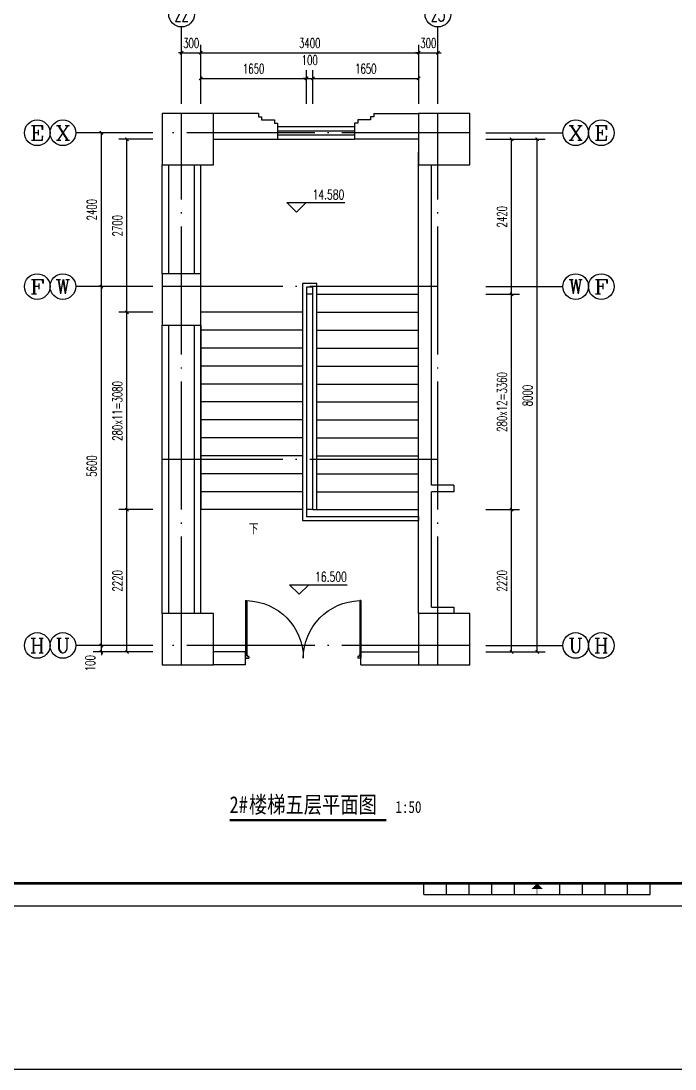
# Model space of a CAD drawing. Extents: x 239268 to 489116, y -316056 to -246175.
# Drawn here: x 275793 to 285999, y -278420 to -262066 of the extents above; entities that cross this region are included whole.
import ezdxf
from ezdxf.enums import TextEntityAlignment as Align

# ---------------------------------------------------------------- set-up
doc = ezdxf.new("R2010")
doc.units = 0
doc.header["$LTSCALE"] = 1000
doc.header["$MEASUREMENT"] = 0
doc.linetypes.add('DOTE', pattern=[2.42, 2, -0.2, 0.02, -0.2])
doc.layers.get('0').update_dxf_attribs({"linetype": 'CONTINUOUS'})
doc.layers.get('Defpoints').update_dxf_attribs({"color": 6, "linetype": 'CONTINUOUS'})
for name, color, linetype in [('A-墙线', 2, 'CONTINUOUS'), ('A-外窗', 145, 'CONTINUOUS'), ('A-门', 167, 'CONTINUOUS'), ('AXIS', 3, 'CONTINUOUS'), ('AXIS_TEXT', 7, 'CONTINUOUS'), ('COLUMN', 2, 'CONTINUOUS'), ('DIM_ELEV', 3, 'CONTINUOUS'), ('DIM_SYMB', 3, 'CONTINUOUS'), ('DOTE', 26, 'DOTE'), ('PUB_TEXT', 7, 'CONTINUOUS'), ('STAIR', 4, 'CONTINUOUS'), ('图框', 85, 'CONTINUOUS')]:
    doc.layers.add(name, color=color, linetype=linetype)
doc.styles.add('_TCH_AXIS', font='COMPLEX', dxfattribs={"bigfont": 'GBCBIG'})
doc.styles.add('_TCH_DIM', font='SIMPLEX', dxfattribs={"bigfont": 'GBCBIG'})
doc.styles.add('COMPLEX', font='COMPLEX')
doc.styles.add('DIM_FONT', font='SIMPLEX.shx', dxfattribs={"width": 0.65})
doc.styles.add('房间名称', font='SIMHEI.TTF', dxfattribs={"width": 0.8})
doc.dimstyles.new('DIMN50', dxfattribs={"dimscale": 0.5, "dimtxt": 300, "dimasz": 100, "dimexe": 250, "dimexo": 300, "dimgap": 150, "dimtad": 1, "dimdec": 0, "dimzin": 0, "dimdsep": 46, "dimtxsty": 'DIM_FONT', "dimblk": 'ARCHTICK', "dimcen": 0.09, "dimclrt": 7, "dimazin": 2, "dimtfac": 1, "dimtdec": 0, "dimtix": 1, "dimtmove": 2, "dimatfit": 3, "dimfxl": 0, "dimtolj": 1, "dimtzin": 0, "dimarcsym": 0})

# ---------------------------------------------------------------- blocks, each defined once
blk = doc.blocks.new('TJAD_TK_A0')
at = {"layer": '图框'}
for p, q in [((1517.5, -436.65), (1517.5, -431.65)), ((1527.5, -436.65), (1527.5, -431.65)), ((1537.5, -436.65), (1537.5, -431.65)), ((1547.5, -436.65), (1547.5, -431.65)), ((1557.5, -436.65), (1557.5, -431.65)), ((1577.5, -436.65), (1577.5, -431.65)), ((1587.5, -436.65), (1587.5, -431.65)), ((1597.5, -436.65), (1597.5, -431.65)), ((1607.5, -436.65), (1607.5, -431.65)), ((1617.5, -436.65), (1617.5, -431.65)), ((1517.5, -436.65), (1617.5, -436.65)), ((973, -441.7), (2162, -441.7))]:
    blk.add_line(p, q, dxfattribs=at)
at = {"layer": '图框', "const_width": 1.2}
blk.add_lwpolyline([(2152, -431.7), (2152, 389.3), (998, 389.3), (998, -431.7)], close=True, dxfattribs=at)
at = {"layer": '图框', "const_width": 0.3}
blk.add_lwpolyline([(1567.5, -434.15), (1567.5, -436.65)], dxfattribs=at)
at = {"layer": '图框'}
blk.add_solid([(1570, -434.15), (1565, -434.15), (1567.5, -431.65)], dxfattribs=at)
blk = doc.blocks.new('m1800')
at = {"layer": 'A-墙线'}
for p, q in [((-900, -100), (-900, 100)), ((900, -100), (900, 100))]:
    blk.add_line(p, q, dxfattribs=at)
at = {"layer": 'A-门'}
for p, q in [((-900, 900), (-900, 0)), ((-900, 900), (-880, 900)), ((-880, 900), (-880, 50)), ((880, 900), (880, 50)), ((900, 900), (880, 900)), ((900, 900), (900, 0)), ((-900, 50), (-870, 50)), ((-900, 0), (-850, 0)), ((-870, 50), (-870, 30)), ((-870, 30), (-850, 30)), ((-850, 30), (-850, 0)), ((850, 30), (850, 0)), ((870, 30), (850, 30)), ((900, 0), (850, 0)), ((870, 50), (870, 30)), ((900, 50), (870, 50))]:
    blk.add_line(p, q, dxfattribs=at)
for centre, start, end in [((-900, 0), 0, 88.7267), ((900, 0), 91.2733, 180)]:
    blk.add_arc(centre, 900, start, end, dxfattribs=at)
blk = doc.blocks.new('_ArchTick')
at = {"color": 0, "linetype": 'ByBlock', "const_width": 0.4}
blk.add_lwpolyline([(-0.5, -0.5), (0.5, 0.5)], dxfattribs=at)
blk = doc.blocks.new('*D86')
at = {"layer": 'AXIS', "color": 0, "lineweight": -2}
for p, q in [((278599, -263361), (278599, -262836)), ((278599, -262961), (280249, -262961)), ((280249, -263361), (280249, -262836))]:
    blk.add_line(p, q, dxfattribs=at)
at = {"layer": 'Defpoints', "color": 0}
for p in [(280249, -262961), (278599, -263511), (280249, -263511)]:
    blk.add_point(p, dxfattribs=at)
at = {"layer": 'AXIS', "color": 0, "lineweight": -2, "xscale": 50, "yscale": 50, "zscale": 50, "rotation": 180}
blk.add_blockref('_ArchTick', (278599, -262961), dxfattribs=at)
at = {"layer": 'AXIS', "color": 0, "lineweight": -2, "xscale": 50, "yscale": 50, "zscale": 50}
blk.add_blockref('_ArchTick', (280249, -262961), dxfattribs=at)
at = {"layer": 'AXIS', "color": 7, "insert": (279424, -262811), "char_height": 150, "attachment_point": 5, "style": 'DIM_FONT'}
blk.add_mtext('\\A1;1650', dxfattribs=at)
blk = doc.blocks.new('*D87')
at = {"layer": 'AXIS', "color": 0, "lineweight": -2}
for p, q in [((280249, -262961), (280199, -262961)), ((280249, -263361), (280249, -262836)), ((280249, -262961), (280349, -262961)), ((280349, -263361), (280349, -262836)), ((280349, -262961), (280399, -262961))]:
    blk.add_line(p, q, dxfattribs=at)
at = {"layer": 'Defpoints', "color": 0}
for p in [(280349, -262961), (280249, -263511), (280349, -263511)]:
    blk.add_point(p, dxfattribs=at)
at = {"layer": 'AXIS', "color": 0, "lineweight": -2, "xscale": 50, "yscale": 50, "zscale": 50}
blk.add_blockref('_ArchTick', (280249, -262961), dxfattribs=at)
at = {"layer": 'AXIS', "color": 0, "lineweight": -2, "xscale": 50, "yscale": 50, "zscale": 50, "rotation": 180}
blk.add_blockref('_ArchTick', (280349, -262961), dxfattribs=at)
at = {"layer": 'AXIS', "color": 7, "insert": (280299, -262677), "char_height": 150, "attachment_point": 5, "style": 'DIM_FONT'}
blk.add_mtext('\\A1;100', dxfattribs=at)
blk = doc.blocks.new('*D88')
at = {"layer": 'AXIS', "color": 0, "lineweight": -2}
for p, q in [((280349, -263361), (280349, -262836)), ((280349, -262961), (281999, -262961)), ((281999, -263361), (281999, -262836))]:
    blk.add_line(p, q, dxfattribs=at)
at = {"layer": 'Defpoints', "color": 0}
for p in [(281999, -262961), (280349, -263511), (281999, -263511)]:
    blk.add_point(p, dxfattribs=at)
at = {"layer": 'AXIS', "color": 0, "lineweight": -2, "xscale": 50, "yscale": 50, "zscale": 50, "rotation": 180}
blk.add_blockref('_ArchTick', (280349, -262961), dxfattribs=at)
at = {"layer": 'AXIS', "color": 0, "lineweight": -2, "xscale": 50, "yscale": 50, "zscale": 50}
blk.add_blockref('_ArchTick', (281999, -262961), dxfattribs=at)
at = {"layer": 'AXIS', "color": 7, "insert": (281174, -262811), "char_height": 150, "attachment_point": 5, "style": 'DIM_FONT'}
blk.add_mtext('\\A1;1650', dxfattribs=at)
blk = doc.blocks.new('*D89')
at = {"layer": 'AXIS', "color": 0, "lineweight": -2}
for p, q in [((278299, -263361), (278299, -262436)), ((278599, -263361), (278599, -262436)), ((278299, -262561), (278249, -262561)), ((278299, -262561), (278599, -262561)), ((278599, -262561), (278649, -262561))]:
    blk.add_line(p, q, dxfattribs=at)
at = {"layer": 'Defpoints', "color": 0}
for p in [(278599, -262561), (278299, -263511), (278599, -263511)]:
    blk.add_point(p, dxfattribs=at)
at = {"layer": 'AXIS', "color": 0, "lineweight": -2, "xscale": 50, "yscale": 50, "zscale": 50}
blk.add_blockref('_ArchTick', (278299, -262561), dxfattribs=at)
at = {"layer": 'AXIS', "color": 0, "lineweight": -2, "xscale": 50, "yscale": 50, "zscale": 50, "rotation": 180}
blk.add_blockref('_ArchTick', (278599, -262561), dxfattribs=at)
at = {"layer": 'AXIS', "color": 7, "insert": (278449, -262411), "char_height": 150, "attachment_point": 5, "style": 'DIM_FONT'}
blk.add_mtext('\\A1;300', dxfattribs=at)
blk = doc.blocks.new('*D90')
at = {"layer": 'AXIS', "color": 0, "lineweight": -2}
for p, q in [((278599, -263361), (278599, -262436)), ((281999, -263361), (281999, -262436)), ((278599, -262561), (281999, -262561))]:
    blk.add_line(p, q, dxfattribs=at)
at = {"layer": 'Defpoints', "color": 0}
for p in [(281999, -262561), (278599, -263511), (281999, -263511)]:
    blk.add_point(p, dxfattribs=at)
at = {"layer": 'AXIS', "color": 0, "lineweight": -2, "xscale": 50, "yscale": 50, "zscale": 50, "rotation": 180}
blk.add_blockref('_ArchTick', (278599, -262561), dxfattribs=at)
at = {"layer": 'AXIS', "color": 0, "lineweight": -2, "xscale": 50, "yscale": 50, "zscale": 50}
blk.add_blockref('_ArchTick', (281999, -262561), dxfattribs=at)
at = {"layer": 'AXIS', "color": 7, "insert": (280299, -262411), "char_height": 150, "attachment_point": 5, "style": 'DIM_FONT'}
blk.add_mtext('\\A1;3400', dxfattribs=at)
blk = doc.blocks.new('*D91')
at = {"layer": 'AXIS', "color": 0, "lineweight": -2}
for p, q in [((281999, -263361), (281999, -262436)), ((282299, -263361), (282299, -262436)), ((281999, -262561), (281949, -262561)), ((281999, -262561), (282299, -262561)), ((282299, -262561), (282349, -262561))]:
    blk.add_line(p, q, dxfattribs=at)
at = {"layer": 'Defpoints', "color": 0}
for p in [(282299, -262561), (281999, -263511), (282299, -263511)]:
    blk.add_point(p, dxfattribs=at)
at = {"layer": 'AXIS', "color": 0, "lineweight": -2, "xscale": 50, "yscale": 50, "zscale": 50}
blk.add_blockref('_ArchTick', (281999, -262561), dxfattribs=at)
at = {"layer": 'AXIS', "color": 0, "lineweight": -2, "xscale": 50, "yscale": 50, "zscale": 50, "rotation": 180}
blk.add_blockref('_ArchTick', (282299, -262561), dxfattribs=at)
at = {"layer": 'AXIS', "color": 7, "insert": (282149, -262411), "char_height": 150, "attachment_point": 5, "style": 'DIM_FONT'}
blk.add_mtext('\\A1;300', dxfattribs=at)
blk = doc.blocks.new('*D119')
at = {"layer": 'AXIS', "color": 0, "lineweight": -2}
for p, q in [((283049, -269691), (283574, -269691)), ((283449, -271911), (283449, -269691)), ((283049, -271911), (283574, -271911))]:
    blk.add_line(p, q, dxfattribs=at)
at = {"layer": 'Defpoints', "color": 0}
for p in [(282899, -269691), (283449, -269691), (282899, -271911)]:
    blk.add_point(p, dxfattribs=at)
at = {"layer": 'AXIS', "color": 0, "lineweight": -2, "xscale": 50, "yscale": 50, "zscale": 50}
for p, rotation in [((283449, -269691), 90), ((283449, -271911), 270)]:
    blk.add_blockref('_ArchTick', p, dxfattribs=dict(at, rotation=rotation))
at = {"layer": 'AXIS', "color": 7, "insert": (283299, -270801), "char_height": 150, "attachment_point": 5, "rotation": 90, "style": 'DIM_FONT'}
blk.add_mtext('\\A1;2220', dxfattribs=at)
blk = doc.blocks.new('*D120')
at = {"layer": 'AXIS', "color": 0, "lineweight": -2}
for p, q in [((283049, -266331), (283574, -266331)), ((283449, -269691), (283449, -266331)), ((283049, -269691), (283574, -269691))]:
    blk.add_line(p, q, dxfattribs=at)
at = {"layer": 'Defpoints', "color": 0}
for p in [(282899, -266331), (283449, -266331), (282899, -269691)]:
    blk.add_point(p, dxfattribs=at)
at = {"layer": 'AXIS', "color": 0, "lineweight": -2, "xscale": 50, "yscale": 50, "zscale": 50}
for p, rotation in [((283449, -266331), 90), ((283449, -269691), 270)]:
    blk.add_blockref('_ArchTick', p, dxfattribs=dict(at, rotation=rotation))
at = {"layer": 'AXIS', "color": 7, "insert": (283299, -268011), "char_height": 150, "attachment_point": 5, "rotation": 90, "style": 'DIM_FONT'}
blk.add_mtext('\\A1;280x12=3360', dxfattribs=at)
blk = doc.blocks.new('*D121')
at = {"layer": 'AXIS', "color": 0, "lineweight": -2}
for p, q in [((283049, -263911), (283574, -263911)), ((283449, -266331), (283449, -263911)), ((283049, -266331), (283574, -266331))]:
    blk.add_line(p, q, dxfattribs=at)
at = {"layer": 'Defpoints', "color": 0}
for p in [(282899, -263911), (283449, -263911), (282899, -266331)]:
    blk.add_point(p, dxfattribs=at)
at = {"layer": 'AXIS', "color": 0, "lineweight": -2, "xscale": 50, "yscale": 50, "zscale": 50}
for p, rotation in [((283449, -263911), 90), ((283449, -266331), 270)]:
    blk.add_blockref('_ArchTick', p, dxfattribs=dict(at, rotation=rotation))
at = {"layer": 'AXIS', "color": 7, "insert": (283299, -265121), "char_height": 150, "attachment_point": 5, "rotation": 90, "style": 'DIM_FONT'}
blk.add_mtext('\\A1;2420', dxfattribs=at)
blk = doc.blocks.new('*D122')
at = {"layer": 'AXIS', "color": 0, "lineweight": -2}
for p, q in [((283049, -263911), (283974, -263911)), ((283849, -271911), (283849, -263911)), ((283049, -271911), (283974, -271911))]:
    blk.add_line(p, q, dxfattribs=at)
at = {"layer": 'Defpoints', "color": 0}
for p in [(282899, -263911), (283849, -263911), (282899, -271911)]:
    blk.add_point(p, dxfattribs=at)
at = {"layer": 'AXIS', "color": 0, "lineweight": -2, "xscale": 50, "yscale": 50, "zscale": 50}
for p, rotation in [((283849, -263911), 90), ((283849, -271911), 270)]:
    blk.add_blockref('_ArchTick', p, dxfattribs=dict(at, rotation=rotation))
at = {"layer": 'AXIS', "color": 7, "insert": (283699, -267911), "char_height": 150, "attachment_point": 5, "rotation": 90, "style": 'DIM_FONT'}
blk.add_mtext('\\A1;8000', dxfattribs=at)
blk = doc.blocks.new('*D123')
at = {"layer": 'AXIS', "color": 0, "lineweight": -2}
for p, q in [((277849, -269691), (277322, -269691)), ((277447, -271911), (277447, -269691)), ((277849, -271911), (277322, -271911))]:
    blk.add_line(p, q, dxfattribs=at)
at = {"layer": 'Defpoints', "color": 0}
for p in [(277447, -269691), (277999, -269691), (277999, -271911)]:
    blk.add_point(p, dxfattribs=at)
at = {"layer": 'AXIS', "color": 0, "lineweight": -2, "xscale": 50, "yscale": 50, "zscale": 50}
for p, rotation in [((277447, -269691), 90), ((277447, -271911), 270)]:
    blk.add_blockref('_ArchTick', p, dxfattribs=dict(at, rotation=rotation))
at = {"layer": 'AXIS', "color": 7, "insert": (277297, -270801), "char_height": 150, "attachment_point": 5, "rotation": 90, "style": 'DIM_FONT'}
blk.add_mtext('\\A1;2220', dxfattribs=at)
blk = doc.blocks.new('*D124')
at = {"layer": 'AXIS', "color": 0, "lineweight": -2}
for p, q in [((277849, -266611), (277322, -266611)), ((277447, -269691), (277447, -266611)), ((277849, -269691), (277322, -269691))]:
    blk.add_line(p, q, dxfattribs=at)
at = {"layer": 'Defpoints', "color": 0}
for p in [(277447, -266611), (277999, -266611), (277999, -269691)]:
    blk.add_point(p, dxfattribs=at)
at = {"layer": 'AXIS', "color": 0, "lineweight": -2, "xscale": 50, "yscale": 50, "zscale": 50}
for p, rotation in [((277447, -266611), 90), ((277447, -269691), 270)]:
    blk.add_blockref('_ArchTick', p, dxfattribs=dict(at, rotation=rotation))
at = {"layer": 'AXIS', "color": 7, "insert": (277297, -268151), "char_height": 150, "attachment_point": 5, "rotation": 90, "style": 'DIM_FONT'}
blk.add_mtext('\\A1;280x11=3080', dxfattribs=at)
blk = doc.blocks.new('*D125')
at = {"layer": 'AXIS', "color": 0, "lineweight": -2}
for p, q in [((277849, -263911), (277322, -263911)), ((277447, -266611), (277447, -263911)), ((277849, -266611), (277322, -266611))]:
    blk.add_line(p, q, dxfattribs=at)
at = {"layer": 'Defpoints', "color": 0}
for p in [(277447, -263911), (277999, -263911), (277999, -266611)]:
    blk.add_point(p, dxfattribs=at)
at = {"layer": 'AXIS', "color": 0, "lineweight": -2, "xscale": 50, "yscale": 50, "zscale": 50}
for p, rotation in [((277447, -263911), 90), ((277447, -266611), 270)]:
    blk.add_blockref('_ArchTick', p, dxfattribs=dict(at, rotation=rotation))
at = {"layer": 'AXIS', "color": 7, "insert": (277297, -265261), "char_height": 150, "attachment_point": 5, "rotation": 90, "style": 'DIM_FONT'}
blk.add_mtext('\\A1;2700', dxfattribs=at)
blk = doc.blocks.new('*D126')
at = {"layer": 'AXIS', "color": 0, "lineweight": -2}
for p, q in [((277047, -271811), (277047, -271761)), ((277849, -271811), (276922, -271811)), ((277849, -271911), (276922, -271911)), ((277047, -271911), (277047, -271811)), ((277047, -271911), (277047, -271961))]:
    blk.add_line(p, q, dxfattribs=at)
at = {"layer": 'Defpoints', "color": 0}
for p in [(277047, -271811), (277999, -271811), (277999, -271911)]:
    blk.add_point(p, dxfattribs=at)
at = {"layer": 'AXIS', "color": 0, "lineweight": -2, "xscale": 50, "yscale": 50, "zscale": 50}
for p, rotation in [((277047, -271811), 270), ((277047, -271911), 90)]:
    blk.add_blockref('_ArchTick', p, dxfattribs=dict(at, rotation=rotation))
at = {"layer": 'AXIS', "color": 7, "insert": (276874, -272086), "char_height": 150, "attachment_point": 5, "rotation": 90, "style": 'DIM_FONT'}
blk.add_mtext('\\A1;100', dxfattribs=at)
blk = doc.blocks.new('*D127')
at = {"layer": 'AXIS', "color": 0, "lineweight": -2}
for p, q in [((277849, -266211), (276922, -266211)), ((277047, -271811), (277047, -266211)), ((277849, -271811), (276922, -271811))]:
    blk.add_line(p, q, dxfattribs=at)
at = {"layer": 'Defpoints', "color": 0}
for p in [(277047, -266211), (277999, -266211), (277999, -271811)]:
    blk.add_point(p, dxfattribs=at)
at = {"layer": 'AXIS', "color": 0, "lineweight": -2, "xscale": 50, "yscale": 50, "zscale": 50}
for p, rotation in [((277047, -266211), 90), ((277047, -271811), 270)]:
    blk.add_blockref('_ArchTick', p, dxfattribs=dict(at, rotation=rotation))
at = {"layer": 'AXIS', "color": 7, "insert": (276897, -269011), "char_height": 150, "attachment_point": 5, "rotation": 90, "style": 'DIM_FONT'}
blk.add_mtext('\\A1;5600', dxfattribs=at)
blk = doc.blocks.new('*D128')
at = {"layer": 'AXIS', "color": 0, "lineweight": -2}
for p, q in [((277849, -263811), (276922, -263811)), ((277047, -266211), (277047, -263811)), ((277849, -266211), (276922, -266211))]:
    blk.add_line(p, q, dxfattribs=at)
at = {"layer": 'Defpoints', "color": 0}
for p in [(277047, -263811), (277999, -263811), (277999, -266211)]:
    blk.add_point(p, dxfattribs=at)
at = {"layer": 'AXIS', "color": 0, "lineweight": -2, "xscale": 50, "yscale": 50, "zscale": 50}
for p, rotation in [((277047, -263811), 90), ((277047, -266211), 270)]:
    blk.add_blockref('_ArchTick', p, dxfattribs=dict(at, rotation=rotation))
at = {"layer": 'AXIS', "color": 7, "insert": (276897, -265011), "char_height": 150, "attachment_point": 5, "rotation": 90, "style": 'DIM_FONT'}
blk.add_mtext('\\A1;2400', dxfattribs=at)
blk = doc.blocks.new('_AXISO')
blk.add_circle((0, 0), 0.5)
at = {"layer": 'AXIS_TEXT', "style": 'COMPLEX', "width": 1.041667}
blk.add_attdef('A', text='', height=0.56, dxfattribs=at).set_placement((-0.25, -0.28), (0.25, -0.28), align=Align.FIT)

msp = doc.modelspace()

# ---------------------------------------------------------------- linework, layer by layer
at = {"layer": 'A-墙线'}
for p, q in [((279498.5, -263510.5), (278798.5, -263510.5)), ((279498.5, -263510.5), (279498.5, -263560.5)), ((279498.5, -263560.5), (279548.5, -263560.5)), ((279548.5, -263560.5), (279548.5, -263610.5)), ((279548.5, -263610.5), (279748.5, -263610.5)), ((279748.5, -263610.5), (279748.5, -263660.5)), ((281048.5, -263610.5), (281048.5, -263660.5)), ((281248.5, -263610.5), (281048.5, -263610.5)), ((281248.5, -263560.5), (281248.5, -263610.5)), ((281298.5, -263560.5), (281248.5, -263560.5)), ((281298.5, -263510.5), (281298.5, -263560.5)), ((281298.5, -263510.5), (281998.5, -263510.5)), ((279748.5, -263660.5), (279798.5, -263660.5)), ((279798.5, -263660.5), (279798.5, -263910.5)), ((281048.5, -263660.5), (280998.5, -263660.5)), ((280998.5, -263660.5), (280998.5, -263910.5)), ((278798.5, -263910.5), (279798.5, -263910.5)), ((281998.5, -263910.5), (280998.5, -263910.5)), ((281998.5, -271310.5), (281998.5, -264110.5)), ((277998.5, -266010.5), (277998.5, -264310.5)), ((278098.5, -266010.5), (278098.5, -264310.5)), ((278498.5, -266010.5), (278498.5, -264310.5)), ((278598.5, -266010.5), (278598.5, -264310.5)), ((282198.5, -269310.5), (282198.5, -264310.5)), ((277998.5, -271310.5), (277998.5, -266810.5)), ((278098.5, -271310.5), (278098.5, -266810.5)), ((278498.5, -271310.5), (278498.5, -266810.5)), ((278598.5, -271310.5), (278598.5, -266810.5)), ((282548.5, -269310.5), (282198.5, -269310.5)), ((282548.5, -269410.5), (282198.5, -269410.5)), ((282198.5, -271210.5), (282198.5, -269410.5)), ((282198.5, -271210.5), (282548.5, -271210.5)), ((279298.5, -271910.5), (278798.5, -271910.5)), ((281098.5, -271910.5), (281998.5, -271910.5)), ((279298.5, -272110.5), (278798.5, -272110.5)), ((281098.5, -272110.5), (281998.5, -272110.5)), ((253089.6, -278419.5), (489115.8, -278419.5))]:
    msp.add_line(p, q, dxfattribs=at)
at = {"layer": 'A-外窗'}
for p, q in [((279798.5, -263710.5), (280998.5, -263710.5)), ((279798.5, -263780.5), (280998.5, -263780.5)), ((279798.5, -263840.5), (280998.5, -263840.5)), ((279798.5, -263910.5), (280998.5, -263910.5))]:
    msp.add_line(p, q, dxfattribs=at)
at = {"layer": 'AXIS'}
for p, q in [((278298.5, -263360.5), (278298.5, -262158.8)), ((282298.5, -263360.5), (282298.5, -262158.8)), ((276246.8, -263810.5), (276246.8, -263810.5)), ((277848.5, -263810.5), (276646.8, -263810.5)), ((283048.5, -263810.5), (284248.5, -263810.5)), ((284648.5, -263810.5), (284648.5, -263810.5)), ((276246.8, -266210.5), (276246.8, -266210.5)), ((277848.5, -266210.5), (276646.8, -266210.5)), ((283048.5, -266210.5), (284248.5, -266210.5)), ((284648.5, -266210.5), (284648.5, -266210.5)), ((276246.8, -271810.5), (276246.8, -271810.5)), ((277848.5, -271810.5), (276646.8, -271810.5)), ((283048.5, -271810.5), (284248.5, -271810.5)), ((284648.5, -271810.5), (284648.5, -271810.5))]:
    msp.add_line(p, q, dxfattribs=at)
at = {"layer": 'COLUMN'}
for p, q in [((278798.5, -263510.5), (277998.5, -263510.5)), ((277998.5, -263510.5), (277998.5, -264310.5)), ((278798.5, -264310.5), (278798.5, -263510.5)), ((282798.5, -263510.5), (281998.5, -263510.5)), ((281998.5, -263510.5), (281998.5, -264310.5)), ((282798.5, -264310.5), (282798.5, -263510.5)), ((277998.5, -264310.5), (278798.5, -264310.5)), ((281998.5, -264310.5), (282798.5, -264310.5)), ((278598.5, -266010.5), (277998.5, -266010.5)), ((277998.5, -266010.5), (277998.5, -266810.5)), ((278598.5, -266810.5), (278598.5, -266010.5)), ((277998.5, -266810.5), (278598.5, -266810.5)), ((278798.5, -271310.5), (277998.5, -271310.5)), ((277998.5, -271310.5), (277998.5, -272110.5)), ((278798.5, -272110.5), (278798.5, -271310.5)), ((282798.5, -271310.5), (281998.5, -271310.5)), ((281998.5, -271310.5), (281998.5, -272110.5)), ((282798.5, -272110.5), (282798.5, -271310.5)), ((277998.5, -272110.5), (278798.5, -272110.5)), ((281998.5, -272110.5), (282798.5, -272110.5))]:
    msp.add_line(p, q, dxfattribs=at)
at = {"layer": 'Defpoints'}
for p, q in [((282548.5, -269310.5), (282548.5, -269410.5)), ((282548.5, -271210.5), (282548.5, -271310.5))]:
    msp.add_line(p, q, dxfattribs=at)
at = {"layer": 'DIM_ELEV'}
for p, q in [((280094.1, -265049.9), (279944.1, -264899.9)), ((279944.1, -264899.9), (280844.1, -264899.9)), ((280094.1, -265049.9), (280244.1, -264899.9)), ((280133, -271011.9), (279983, -270861.9)), ((279983, -270861.9), (280883, -270861.9)), ((280133, -271011.9), (280283, -270861.9))]:
    msp.add_line(p, q, dxfattribs=at)
at = {"layer": 'DIM_SYMB'}
msp.add_lwpolyline([(279393.5, -269690.5, 0, 0, 0), (279393.5, -265130.5, 0, 0, 0), (281203.5, -265130.5, 0, 0, 0), (281203.5, -269540.5, 40, 0, 0), (281203.5, -269690.5, 0, 0, 0)], format="xyseb", dxfattribs=at)
at = {"layer": 'DIM_SYMB', "const_width": 35}
msp.add_lwpolyline([(279047.8, -274535.4), (281496, -274535.4)], dxfattribs=at)
at = {"layer": 'DOTE'}
for p, q in [((278298.5, -272110.5), (278298.5, -263510.5)), ((282298.5, -272110.5), (282298.5, -263510.5)), ((282798.5, -263810.5), (277998.5, -263810.5)), ((282298.5, -266210.5), (277998.5, -266210.5)), ((282298.5, -268910.5), (277998.5, -268910.5)), ((282798.5, -271810.5), (277998.5, -271810.5))]:
    msp.add_line(p, q, dxfattribs=at)
at = {"layer": 'STAIR'}
for p, q in [((280408.5, -266160.5), (280188.5, -266160.5)), ((280188.5, -266160.5), (280188.5, -269860.5)), ((280348.5, -266220.5), (280248.5, -266220.5)), ((280248.5, -266220.5), (280248.5, -269800.5)), ((280348.5, -269690.5), (280348.5, -266220.5)), ((280408.5, -269690.5), (280408.5, -266160.5)), ((280348.5, -266330.5), (280248.5, -266330.5)), ((280248.5, -266330.5), (280248.5, -266610.5)), ((280348.5, -269690.5), (280348.5, -266330.5)), ((280408.5, -266330.5), (281998.5, -266330.5)), ((281998.5, -269690.5), (281998.5, -266330.5)), ((280188.5, -266610.5), (278598.5, -266610.5)), ((280248.5, -266610.5), (280248.5, -269690.5)), ((280408.5, -266610.5), (281998.5, -266610.5)), ((278598.5, -266810.5), (278598.5, -269690.5)), ((280188.5, -266890.5), (278598.5, -266890.5)), ((280408.5, -266890.5), (281998.5, -266890.5)), ((280188.5, -267170.5), (278598.5, -267170.5)), ((280408.5, -267170.5), (281998.5, -267170.5)), ((280188.5, -267450.5), (278598.5, -267450.5)), ((280408.5, -267450.5), (281998.5, -267450.5)), ((280188.5, -267730.5), (278598.5, -267730.5)), ((280408.5, -267730.5), (281998.5, -267730.5)), ((280188.5, -268010.5), (278598.5, -268010.5)), ((280408.5, -268010.5), (281998.5, -268010.5)), ((280188.5, -268290.5), (278598.5, -268290.5)), ((280408.5, -268290.5), (281998.5, -268290.5)), ((280188.5, -268570.5), (278598.5, -268570.5)), ((280408.5, -268570.5), (281998.5, -268570.5)), ((280188.5, -268850.5), (278598.5, -268850.5)), ((280408.5, -268850.5), (281998.5, -268850.5)), ((280188.5, -269130.5), (278598.5, -269130.5)), ((280408.5, -269130.5), (281998.5, -269130.5)), ((280188.5, -269410.5), (278598.5, -269410.5)), ((280408.5, -269410.5), (281998.5, -269410.5)), ((280188.5, -269690.5), (278598.5, -269690.5)), ((280348.5, -269690.5), (280248.5, -269690.5)), ((280248.5, -269800.5), (281998.5, -269800.5)), ((280348.5, -269690.5), (280408.5, -269690.5)), ((280348.5, -269690.5), (280408.5, -269690.5)), ((280408.5, -269690.5), (281998.5, -269690.5)), ((281998.5, -269800.5), (281998.5, -269860.5)), ((280188.5, -269860.5), (281998.5, -269860.5))]:
    msp.add_line(p, q, dxfattribs=at)

# ---------------------------------------------------------------- block references
at = {"layer": 'A-门', "xscale": -1}
msp.add_blockref('m1800', (280198.5, -272010.5), dxfattribs=at)
at = {"layer": 'AXIS'}
ref = msp.add_blockref('_AXISO', (278298.5, -261958.8), dxfattribs=dict(at, xscale=400, yscale=400, zscale=400))
ref.add_attrib('A', '22', dxfattribs={"layer": 'AXIS_TEXT', "height": 226.27, "style": '_TCH_AXIS', "width": 0.617647}).set_placement((278185.4, -262071.9), (278411.7, -262071.9), align=Align.FIT)
ref = msp.add_blockref('_AXISO', (282298.5, -261958.8), dxfattribs=dict(at, xscale=400, yscale=400, zscale=400))
ref.add_attrib('A', '23', dxfattribs={"layer": 'AXIS_TEXT', "height": 226.27, "style": '_TCH_AXIS', "width": 0.617647}).set_placement((282185.4, -262071.9), (282411.7, -262071.9), align=Align.FIT)
ref = msp.add_blockref('_AXISO', (276046.8, -263810.5), dxfattribs=dict(at, xscale=400, yscale=400, zscale=400))
ref.add_attrib('A', 'E', dxfattribs={"layer": 'AXIS_TEXT', "height": 226.3, "style": '_TCH_AXIS', "width": 1.3125}).set_placement((275933.6, -263923.7), (276159.9, -263923.7), align=Align.FIT)
ref = msp.add_blockref('_AXISO', (276446.8, -263810.5), dxfattribs=dict(at, xscale=400, yscale=400, zscale=400))
ref.add_attrib('A', 'X', dxfattribs={"layer": 'AXIS_TEXT', "height": 226.3, "style": '_TCH_AXIS', "width": 1.166667}).set_placement((276333.6, -263923.7), (276559.9, -263923.7), align=Align.FIT)
ref = msp.add_blockref('_AXISO', (284448.5, -263810.5), dxfattribs=dict(at, xscale=400, yscale=400, zscale=400))
ref.add_attrib('A', 'X', dxfattribs={"layer": 'AXIS_TEXT', "height": 226.3, "style": '_TCH_AXIS', "width": 1.166667}).set_placement((284335.4, -263923.7), (284561.7, -263923.7), align=Align.FIT)
ref = msp.add_blockref('_AXISO', (284848.5, -263810.5), dxfattribs=dict(at, xscale=400, yscale=400, zscale=400))
ref.add_attrib('A', 'E', dxfattribs={"layer": 'AXIS_TEXT', "height": 226.3, "style": '_TCH_AXIS', "width": 1.3125}).set_placement((284735.4, -263923.7), (284961.7, -263923.7), align=Align.FIT)
ref = msp.add_blockref('_AXISO', (276046.8, -266210.5), dxfattribs=dict(at, xscale=400, yscale=400, zscale=400))
ref.add_attrib('A', 'F', dxfattribs={"layer": 'AXIS_TEXT', "height": 226.3, "style": '_TCH_AXIS', "width": 1.3125}).set_placement((275933.6, -266323.7), (276159.9, -266323.7), align=Align.FIT)
ref = msp.add_blockref('_AXISO', (276446.8, -266210.5), dxfattribs=dict(at, xscale=400, yscale=400, zscale=400))
ref.add_attrib('A', 'W', dxfattribs={"layer": 'AXIS_TEXT', "height": 226.3, "style": '_TCH_AXIS', "width": 0.954545}).set_placement((276333.6, -266323.7), (276559.9, -266323.7), align=Align.FIT)
ref = msp.add_blockref('_AXISO', (284448.5, -266210.5), dxfattribs=dict(at, xscale=400, yscale=400, zscale=400))
ref.add_attrib('A', 'W', dxfattribs={"layer": 'AXIS_TEXT', "height": 226.3, "style": '_TCH_AXIS', "width": 0.954545}).set_placement((284335.4, -266323.7), (284561.7, -266323.7), align=Align.FIT)
ref = msp.add_blockref('_AXISO', (284848.5, -266210.5), dxfattribs=dict(at, xscale=400, yscale=400, zscale=400))
ref.add_attrib('A', 'F', dxfattribs={"layer": 'AXIS_TEXT', "height": 226.3, "style": '_TCH_AXIS', "width": 1.3125}).set_placement((284735.4, -266323.7), (284961.7, -266323.7), align=Align.FIT)
ref = msp.add_blockref('_AXISO', (276046.8, -271810.5), dxfattribs=dict(at, xscale=400, yscale=400, zscale=400))
ref.add_attrib('A', 'H', dxfattribs={"layer": 'AXIS_TEXT', "height": 226.3, "style": '_TCH_AXIS', "width": 1.05}).set_placement((275933.6, -271923.7), (276159.9, -271923.7), align=Align.FIT)
ref = msp.add_blockref('_AXISO', (276446.8, -271810.5), dxfattribs=dict(at, xscale=400, yscale=400, zscale=400))
ref.add_attrib('A', 'U', dxfattribs={"layer": 'AXIS_TEXT', "height": 226.3, "style": '_TCH_AXIS', "width": 1.05}).set_placement((276333.6, -271923.7), (276559.9, -271923.7), align=Align.FIT)
ref = msp.add_blockref('_AXISO', (284448.5, -271810.5), dxfattribs=dict(at, xscale=400, yscale=400, zscale=400))
ref.add_attrib('A', 'U', dxfattribs={"layer": 'AXIS_TEXT', "height": 226.3, "style": '_TCH_AXIS', "width": 1.05}).set_placement((284335.4, -271923.7), (284561.7, -271923.7), align=Align.FIT)
ref = msp.add_blockref('_AXISO', (284848.5, -271810.5), dxfattribs=dict(at, xscale=400, yscale=400, zscale=400))
ref.add_attrib('A', 'H', dxfattribs={"layer": 'AXIS_TEXT', "height": 226.3, "style": '_TCH_AXIS', "width": 1.05}).set_placement((284735.4, -271923.7), (284961.7, -271923.7), align=Align.FIT)
at = {"layer": '图框', "xscale": 35.31510107015492, "yscale": 35.31510107015492, "zscale": 35.31510107015458}
msp.add_blockref('TJAD_TK_A0', (228490.8, -260276.3), dxfattribs=at)

# ---------------------------------------------------------------- texts
at = {"layer": 'PUB_TEXT'}
for s, height, style, width, p in [('14.580', 148.75, '_TCH_DIM', 0.705882, (280344.1, -264849.9)), ('16.500', 148.75, '_TCH_DIM', 0.705882, (280383, -270811.9)), ('2#', 261.39, '房间名称', 0.8, (279047.8, -274424)), ('楼梯五层平面图', 261.39, '房间名称', 0.8, (279350.2, -274424)), ('1:50', 186.71, '房间名称', 0.8, (281636, -274424))]:
    msp.add_text(s, height=height, dxfattribs=dict(at, style=style, width=width)).set_placement(p)
at = {"layer": 'PUB_TEXT', "style": '_TCH_DIM'}
msp.add_text('下', height=168.8, dxfattribs=at).set_placement((279346.1, -270075.5))

# ---------------------------------------------------------------- dimensions: what is measured, and where the dimension line sits
at = {"layer": 'AXIS'}
for p1, p2, distance, picture, middle in [((278298.5, -263510.5), (278598.5, -263510.5), 950, '*D89', (278448.5, -262410.5)), ((278598.5, -263510.5), (281998.5, -263510.5), 950, '*D90', (280298.5, -262410.5)), ((281998.5, -263510.5), (282298.5, -263510.5), 950, '*D91', (282148.5, -262410.5)), ((278598.5, -263510.5), (280248.5, -263510.5), 550, '*D86', (279423.5, -262810.5)), ((280348.5, -263510.5), (281998.5, -263510.5), 550, '*D88', (281173.5, -262810.5)), ((277998.5, -266210.5), (277998.5, -263810.5), 951.8, '*D128', (276896.8, -265010.5)), ((277998.5, -266610.5), (277998.5, -263910.5), 551.8, '*D125', (277296.8, -265260.5)), ((282898.5, -266330.5), (282898.5, -263910.5), -550, '*D121', (283298.5, -265120.5)), ((282898.5, -271910.5), (282898.5, -263910.5), -950, '*D122', (283698.5, -267910.5)), ((277998.5, -271810.5), (277998.5, -266210.5), 951.8, '*D127', (276896.8, -269010.5)), ((277998.5, -271910.5), (277998.5, -269690.5), 551.8, '*D123', (277296.8, -270800.5)), ((282898.5, -271910.5), (282898.5, -269690.5), -550, '*D119', (283298.5, -270800.5))]:
    dim = msp.add_aligned_dim(p1=p1, p2=p2, distance=distance, dimstyle='DIMN50', dxfattribs=at)
    dim.commit()
    dim.dimension.update_dxf_attribs({"geometry": picture, "text_midpoint": middle})
for base, p1, p2, angle, picture, middle in [((280348.5, -262960.5), (280248.5, -263510.5), (280348.5, -263510.5), 0, '*D87', (280298.5, -262676.8)), ((277046.8, -271810.5), (277998.5, -271910.5), (277998.5, -271810.5), 90, '*D126', (276874.3, -272085.5))]:
    dim = msp.add_linear_dim(base=base, p1=p1, p2=p2, angle=angle, dimstyle='DIMN50', dxfattribs=at)
    dim.commit()
    dim.dimension.update_dxf_attribs({"geometry": picture, "text_midpoint": middle, "dimtype": 129})
for p1, p2, distance, text, picture, middle in [((282898.5, -269690.5), (282898.5, -266330.5), -550, '280x12=3360', '*D120', (283298.5, -268010.5)), ((277998.5, -269690.5), (277998.5, -266610.5), 551.8, '280x11=3080', '*D124', (277296.8, -268150.5))]:
    dim = msp.add_aligned_dim(p1=p1, p2=p2, distance=distance, text=text, dimstyle='DIMN50', dxfattribs=at)
    dim.commit()
    dim.dimension.update_dxf_attribs({"geometry": picture, "text_midpoint": middle})

doc.saveas('drawing.dxf')
